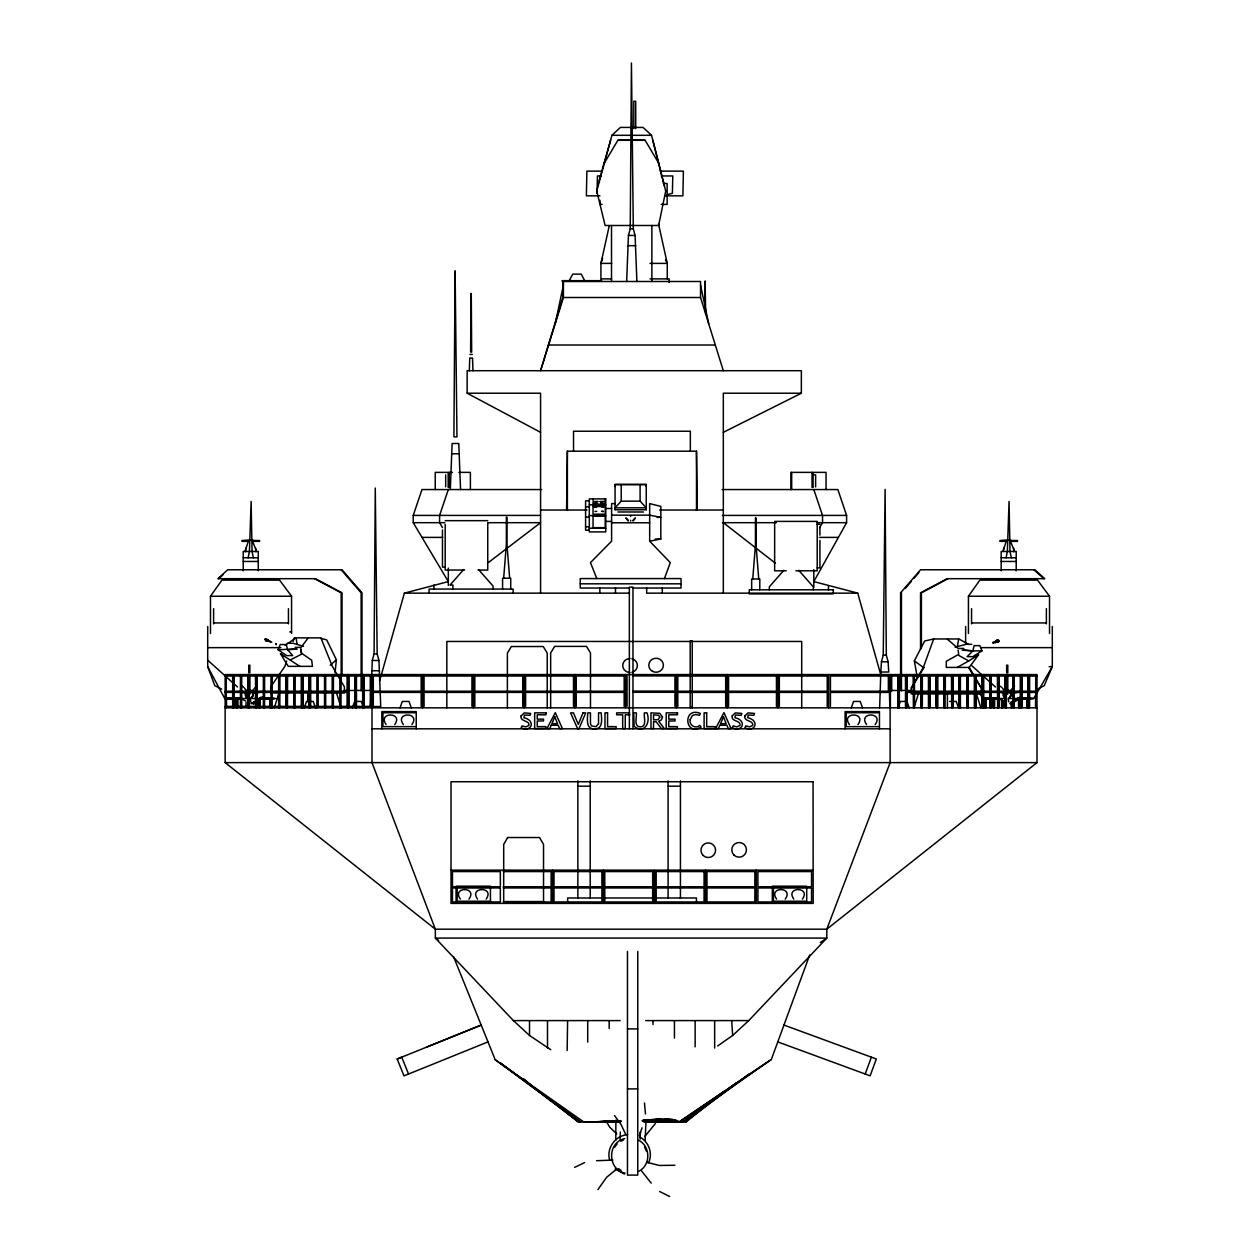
<?xml version="1.0" encoding="UTF-8"?>
<svg xmlns="http://www.w3.org/2000/svg" width="1260" height="1260" viewBox="0 0 1260 1260"><rect width="100%" height="100%" fill="white"/><g stroke="black" fill="none" stroke-linecap="round" stroke-linejoin="round"><path stroke-width="1.5" d="M615.069 486.439L615.069 484.502L646.254 484.502L646.254 509.749L615.053 509.749L615.069 484.502L646.254 484.502L646.254 486.439M615.053 509.749L615.053 507.812L621.212 501.149L621.227 484.706M646.254 509.749L646.254 507.812L640.096 501.149L640.096 484.706M374.094 653.846L375.275 488.045L377.165 653.846L378.945 660.492L380.74 706.545L370.503 706.545L372.298 660.492L374.094 653.846L377.165 653.846M471.019 293.486L470.61 352.075L471.665 352.075L471.272 293.486M626.661 281.5L628.441 235.447L630.236 228.8L631.433 63L633.308 228.8L635.103 235.447L636.899 281.5M704.875 306.322L705.049 281.248M880.803 672.021L881.449 661.784L883.244 655.137L885.103 489.337L886.316 655.137L888.095 661.784L888.757 672.021L880.803 672.021L879.653 707.837M566.575 510.032L567.378 451.19L696.496 451.19L697.3 510.032M567.142 1050.572L567.614 1020.6M597.019 193.237L597.429 175.959L601.288 175.959M450.324 489.557L452.12 443.504L458.766 443.504L460.562 489.557M469.334 370.708L469.744 358.045L472.547 358.045L472.957 370.708M615.872 1120.108L615.793 1140.174M620.046 1139.213L620.377 1131.937M640.127 1139.103L640.458 1131.842L640.127 1134.347M645.136 1140.016L646.049 1120.171M268.333 640.899L266.159 640.521M503.653 578.23L506.363 544.32L506.363 517.198M752.74 578.97L755.449 545.06L755.449 517.939M335.034 672.871L336.389 659.799L326.734 639.938L321.205 638.395M244.991 692.638L245.873 696.607M245.668 693.662L246.645 697.174M252.787 695.488C253.969 691.504 247.716 688.999 245.842 692.764M1002.928 692.638L1003.811 696.607M1010.835 694.559L1009.78 697.126M1010.929 695.63L1010.709 693.614M957.553 645.482L958.671 639.245M248.125 557.786L249.433 551.423L251.118 501.433L252.063 551.423L253.37 557.786M1006.063 557.786L1007.37 551.423L1009.055 501.433L1010 551.423L1011.323 557.786M555.25 323.678L563.409 285.091M609.257 225.792L600.926 263.387L600.926 280.665M963.884 650.081L972.862 650.869L974.106 645.624L979.839 645.624L981.997 650.869L972.846 656.649L967.113 656.649L972.862 650.869L981.997 650.869M597.649 185.897L610.58 140.301M611.935 135.308L596.752 191.016L605.131 225.493L658.618 225.493L665.721 191.016L651.53 135.308L643.088 127.433L620.392 127.433L611.935 135.308L651.53 135.308M246.062 702.418L246.031 705.474M379.701 680.605L404.381 593.145L448.324 581.584L413.233 522.679L413.233 515.419L421.974 489.557L541.642 489.557M723.319 370.708L700.544 297.517L700.544 281.5L562.826 281.5L562.826 297.517L540.572 370.708L563.409 297.517L563.409 281.5M274.302 707.837L278.995 693M913.957 707.837L918.65 693M642.033 1127.858L639.371 1135.354M286.666 661.012L284.902 666.351L270.695 686.873L270.695 692.827L344.421 692.827L344.421 686.873L332.356 666.351L320.859 637.875L294.257 637.875L293.092 641.434M602.626 258.221L600.926 263.387L611.683 263.387M244.944 551.486L248.314 541.375L241.952 541.375L241.952 540.524L252.63 539.69L252.63 540.524L259.544 540.524L259.544 541.375L252.63 541.375L256.552 551.486M1002.881 551.486L1006.252 541.375L999.889 541.375L999.889 540.524L1010.567 539.69L1010.567 540.524L1017.497 540.524L1017.497 541.375L1010.567 541.375L1014.489 551.486M448.324 489.557L439.583 515.419L439.583 522.679L442.496 527.578M304.259 707.837L306.574 701.442M352.391 707.837L354.69 701.442L361.336 701.442L362.486 704.639M400.034 707.837L402.349 701.442L408.996 701.442L411.295 707.837M851.272 707.837L853.571 701.442L860.218 701.442L862.533 707.837M898.002 707.837L900.302 701.442L906.964 701.442L909.263 707.837M969.223 667.422L978.484 654.853L968.735 660.949L957.758 654.853L946.292 661.311L946.292 667.422L969.223 667.422L981.272 687.944L981.272 693.913L911.311 693.913L911.311 687.944L923.359 667.422L933.676 638.962L958.907 638.962L968.373 644.285M664.445 578.576L670.288 562.606L649.672 541.186L649.672 503.606L660.823 506.378L660.823 539.012L649.672 541.186M809.692 954.954L771.23 1059.739L679.045 1121.998L644.065 1121.998M865.195 1074.008L871.385 1057.171M1004.881 699.127L1005.543 697.552M252.598 696.559L252.583 692.716L250.205 690.937M1003.968 692.779L1004.582 697.174M1010.552 696.559L1011.386 692.575M278.05 649.782L280.224 644.537L286.256 644.537L287.674 649.782L292.698 655.578L286.65 655.578L278.05 649.782L296.289 648.884M648.459 1162.807C653.184 1153.672 648.742 1141.781 639.844 1137.04M599.571 504.961L602.138 503.449L604.69 504.961M569.299 280.665L572.686 274.144L581.269 274.144L584.64 280.665M917.343 677.691L914.335 660.886L924.651 641.025L933.676 638.962M593.57 504.961L596.137 503.465L598.689 504.961M722.122 489.557L837.869 489.557L846.594 515.419L846.594 522.679L813.818 581.584L857.745 593.145L880.582 674.037M1023.64 698.591L1033.783 698.497L1052.305 666.65L1052.305 626.488M819.646 527.578L822.544 522.679L822.544 515.419L813.818 489.557M597.917 1189.582L606.706 1177.218L616.849 1168.965M911.311 687.944L924.115 667.422M210.483 633.465L210.483 596.232L221.917 580.135L279.594 580.135L291.564 596.232L291.564 633.465M968.436 633.465L968.436 596.232L979.855 580.135L1037.531 580.135L1049.517 596.232L1049.517 633.465M655.515 1123.4L644.758 1136.536M308.023 638.159L301.03 647.372L295.123 647.372M1003.354 691.582L1006 689.551M1010.977 695.882L1009.134 697.993M394.742 724.531C403.814 711.853 377.055 711.853 386.127 724.531M411.925 724.531C420.998 711.853 394.238 711.853 403.326 724.531M468.972 899.105C478.044 886.426 451.285 886.426 460.357 899.105M486.155 899.105C495.227 886.426 468.468 886.426 477.54 899.105M857.981 724.531C867.053 711.853 840.294 711.853 849.366 724.531M875.18 724.531C884.252 711.853 857.493 711.853 866.565 724.531M785.232 899.105C794.304 886.426 767.545 886.426 776.617 899.105M802.415 899.105C811.487 886.426 784.728 886.426 793.8 899.105M614.423 1147.45L617.148 1143.922M905.184 588.499L911.421 581.301M913.925 578.419L918.902 572.654M450.324 584.703L463.648 569.567M783.846 570.308L769.324 586.829L769.324 589.806M717.649 1045.957L732.643 1035.484L748.755 1020.6L826.812 938.086L826.812 929.187L890.127 762.615L890.111 674.572M633.024 520.254L635.418 517.939L633.024 521.073M260.883 697.205L253.433 703.615L262.757 696.874M258.158 699.773L254.142 703.615L261.324 697.63M256.662 686.18L251.575 691.472M1014.599 686.18L1009.512 691.472M218.705 578.687L222.957 574.859M330.246 665.248L336.389 659.799M1017.828 698.827L1011.37 703.615L1020.694 696.874M261.151 697.63L253.874 703.615L263.041 696.874M1017.639 698.827L1011.811 703.615L1020.978 696.874M646.002 1122.046L685.865 1122.109L723.775 1091.538M698.78 1111.084L684.967 1122.077L679.045 1121.998L770.695 1059.739L682.699 1122.046L723.775 1092.042M707.978 1103.744L718.72 1095.192M1036.996 762.615L826.812 929.187L435.346 929.187L225.146 762.615L225.146 674.572L1036.996 674.572L1036.996 762.615L225.146 762.615M246.109 690.685L249.196 689.393L253.008 691.535M252.346 696.78L251.449 697.473M251.197 697.993L253.039 695.882L253.449 692.575M1004.724 690.921L1006.252 690.023M1005.023 691.519L1005.433 690.417M1005.307 691.441L1006.189 691.063L1003.795 692.764L1003.417 695.693M1010.284 696.78L1009.386 697.473M487.415 563.283L540.572 522.679L487.825 522.679M639.025 1171.154C650.9 1164.933 650.664 1146.19 638.631 1140.268M749.212 1073.851L684.967 1122.077L685.865 1122.109M730.107 1087.427L736.423 1082.812M285.138 645.482L295.753 637.875M820.355 942.496L826.812 938.086L435.346 938.086L435.346 929.187L371.999 762.615L371.999 707.837M253.433 703.615L263.041 697.284M1011.37 703.615L1020.978 697.284M262.647 697.284L252.803 703.615L262.805 697.63L251.023 703.615L262.805 697.331M1020.584 697.284L1010.74 703.615L1020.742 697.63L1010.646 702.765M260.836 691.63L257.906 692.842M1018.773 691.63L1015.843 692.842M574.654 1167.39L584.609 1162.571M263.356 697L252 703.615L264.049 697M1021.293 697L1009.937 703.615L1021.986 697M958.072 650.144L958.718 654.287M962.089 650.144L972.862 650.869M975.208 656.696L978.484 654.853M957.269 667.422L968.735 660.949M1010.646 702.718L1020.742 697.331M595.003 511.45L596.752 511.355M948.024 578.687L921.406 592.83L921.406 647.719M290.446 659.878L302.337 653.767L311.708 660.24L312.433 666.351L288.257 666.351L280.492 653.767L299.817 666.351M593.838 504.709L598.437 504.709M599.839 504.709L604.438 504.709M1037.547 689.078L1044.256 685.645L1052.305 666.65L1049.123 666.65M723.319 432.322L801.36 393.214L801.36 370.708L467.145 370.708L467.145 393.214L540.572 432.322M624.629 1138.646C607.037 1142.395 607.399 1169.815 625.07 1173.107M620.723 1141.198L623.511 1140.032M487.998 1041.91L403.988 1075.867L397.183 1059.014L481.194 1025.073L426.841 1047.013M397.183 1059.014L401.735 1057.187L408.539 1074.024M998.251 640.804L995.006 642.758L998.329 641.592M996.314 641.592L992.99 642.758L996.235 640.804L996.881 641.592M666.792 194.89L672.399 193.237L672.793 175.959L661.201 175.959M652.79 140.206L664.477 186.133M955.017 647.136L966.058 644.332L971.838 644.317M256.788 693.063L252.772 693.252M1014.725 693.063L1010.709 693.252M627.622 1134.725C615.463 1135.292 606.091 1148.332 609.667 1160.035M249.196 690.937L246.614 692.024L245.48 695.693M287.674 649.782L297.202 649.058M642.726 1120.77L661.437 1119.179L643.844 1119.983M596.563 1160.712L612.88 1160.098M596.074 506.677L594.2 507.449L596.752 506.882M601.508 506.882L603.524 507.103M601.508 511.355L603.288 511.402M674.856 1165.264L659.374 1165.453L646.648 1162.287M608.517 1121.998L620.282 1121.369M643.198 1120.156L661.437 1119.179M620.392 1121.038L591.46 1121.998L620.676 1120.943M644.065 1120.045L669.375 1119.179L643.891 1120.14M643.561 1120.345L672.509 1119.431L643.246 1120.329M619.826 1121.038L588.625 1121.998L620.046 1121.211M643.624 1120.628L675.061 1119.841L642.285 1120.628M586.388 1121.998L621.085 1121.148M584.782 1121.998L621.085 1121.384M642.301 1121.022L676.998 1120.408M265.687 698.591L274.475 698.528L260.946 698.512M619.873 1121.668L583.821 1121.998L495.212 1059.739L453.521 956.592M643.246 1121.447L678.337 1121.132M287.17 643.246L293.17 643.246L303.487 646.333M617.92 140.301L645.057 140.301M602.327 171.124L586.876 171.124L586.388 195.835L599.902 195.835M660.224 171.124L683.377 171.124L682.904 195.835L665.532 195.835M663.311 183.519L667.138 183.519L667.138 204.388L661.201 204.388M602.091 204.388L599.981 204.388L599.981 200.387M630.236 228.8L633.308 228.8M628.441 235.447L635.103 235.447M627.795 245.684L635.749 245.684M650.002 263.387L667.249 263.387L667.249 278.885M602.107 278.885L611.683 278.885M650.002 278.885L669.154 278.885L669.154 282.461M601.603 280.665L562.07 280.665L562.747 282.461M705.112 281.248L705.679 314.023M562.826 297.517L700.544 297.517M548.384 345.019L715.333 345.019M469.98 354.438L472.327 354.438M467.145 393.214L540.572 393.214L540.572 593.145M801.36 393.214L723.319 393.214L723.319 593.145M451.458 453.742L459.427 453.742M452.434 472.374L435.235 472.374L435.235 489.557M458.86 472.374L470.389 472.374L470.389 489.557M449.253 473.476L448.182 473.476L448.182 487.384L449.253 487.384L449.253 472.374M812.038 473.476L813.109 473.476L813.109 487.384L812.038 487.384L812.038 472.374M813.109 474.878L815.63 474.878L815.63 486.848M589.302 500.819L585.585 500.819L585.585 530.224L589.302 530.224M621.212 501.149L640.096 501.149M615.321 503.606L611.604 503.606L611.604 541.186L590.467 562.606L596.831 578.576M593.129 504.205L605.131 504.205M589.302 504.819L605.761 504.819M593.129 506.504L605.131 506.504L605.131 499.133M585.585 506.803L589.302 506.803M615.053 507.812L646.254 507.812M605.761 508.489L611.604 508.489M540.572 510.032L587.034 510.032M659.578 510.032L723.319 510.032M617.888 511.985L643.435 511.985M611.604 515.167L649.672 515.167L660.823 517.34L657.106 517.34M413.233 515.419L540.572 515.419M589.302 515.623L605.761 515.623M722.437 515.419L846.594 515.419M585.585 517.088L589.302 517.088M445.19 520.663L487.746 520.663M774.648 521.404L817.205 521.404L817.205 570.796L795.926 570.796M605.761 521.419L611.604 521.419M413.233 522.679L444.827 522.679M722.437 522.679L776.302 522.679M816.937 522.679L846.594 522.679M611.604 522.79L649.672 522.79M817.205 524.317L819.929 524.317M585.585 526.727L589.302 526.727M589.302 528.192L605.761 528.192M421.974 537.39L442.669 537.39M819.362 537.39L837.869 537.39M655.247 539.012L660.823 539.012M243.227 557.786L258.268 557.786M1001.18 557.786L1016.206 557.786M243.227 561.456L258.268 561.456M1001.18 561.456L1016.206 561.456M445.19 567.142L442.465 567.142L442.465 529.956M817.205 567.882L819.929 567.882L819.929 540.461M464.53 570.055L445.19 570.055L445.19 524.317M478.076 570.055L487.746 570.055L487.746 563.929M786.256 570.796L774.648 570.796L774.648 522.648M580.246 583.821L681.03 583.821M450.135 585.002L452.923 585.002L452.923 589.066M628.693 588.026L580.246 588.026L580.246 578.576L681.03 578.576L681.03 588.026L632.583 588.026M404.381 593.145L629.118 593.145M857.745 593.145L646.679 593.145L646.679 587.916M210.483 596.232L291.564 596.232M968.436 596.232L1049.517 596.232M213.617 622.928L288.445 622.928M971.554 622.928L1046.383 622.928M289.784 631.922L291.564 631.922M270.932 642.127L271.735 642.127M207.695 647.64L280.885 647.64M981.036 647.64L1052.305 647.64M963.79 648.443L958.183 648.443L947.394 639.245M883.244 655.137L886.316 655.137M372.298 660.492L378.945 660.492M881.449 661.784L888.095 661.784M371.653 670.73L379.606 670.73M225.367 676.022L316.748 676.022M317.095 676.022L371.385 676.022M632.803 675.911L674.951 675.911L674.935 691.094L632.803 691.094M890.631 676.022L920.839 676.022L920.839 691.205M921.265 676.022L983.162 676.022M1036.996 676.022L983.603 676.022L983.603 691.205M343.681 690.464L370.534 690.464M890.127 690.464L911.232 690.464M225.146 691.205L316.748 691.205M317.095 691.205L347.366 691.205L347.366 676.022M905.956 691.205L1036.996 691.205M632.803 692.291L674.951 692.291L674.935 706.277M225.146 692.401L316.748 692.401M317.095 692.401L347.366 692.401L347.366 706.387M888.363 692.401L830.419 692.401L830.419 706.387M905.956 692.401L975.508 692.401M1036.996 692.401L975.949 692.401L975.949 706.387M999.889 698.512L982.658 698.497L1006.252 698.497M1016.962 698.512L1032.412 698.528M207.695 626.488L207.695 666.65L224.721 698.497L275.83 698.497M1033.783 698.497L1008.22 698.497L1008.725 701.914M224.721 698.497L241.952 698.512M309.897 701.442L313.22 701.442L315.52 707.837M949.678 701.442L956.214 701.442L958.529 707.837M225.146 706.387L316.748 706.387M317.095 706.387L371.385 706.387M690.181 707.317L692.244 707.317M225.146 707.837L1036.996 707.837M415.123 712.735L382.945 712.735L382.945 726.642L415.123 726.642M878.362 712.735L846.184 712.735L846.184 726.642L878.362 726.642M629.669 712.861L616.66 712.861L616.66 714.798L622.676 714.798L622.676 728.548L625.259 728.548L625.259 714.798L629.969 714.798M371.999 728.816L890.127 728.816M577.867 786.193L590.2 786.193M668.099 786.193L680.431 786.193M451.017 870.14L654.113 870.14L654.113 903.389M813.172 870.14L654.743 870.14L654.743 903.389M503.228 871.573L551.124 871.573L551.124 886.772L503.228 886.772M489.352 887.308L457.159 887.308L457.159 901.215L489.352 901.215M805.612 887.308L773.419 887.308L773.419 901.215L805.612 901.215M503.228 887.953L551.124 887.953L551.124 901.955L503.228 901.955M438.574 940.291L435.346 938.086L513.403 1020.6L620.14 1020.6M645.671 1020.6L748.755 1020.6M627.464 1028.916L637.749 1028.916M627.464 1088.908L637.749 1088.908M620.062 1121.998L578.308 1121.998L540.13 1092.073M987.431 698.497L998.865 698.512L989.305 698.497M1018.001 698.576L1027.546 698.576M985.698 698.497L998.975 698.512M1029.294 698.576L1017.922 698.544L1021.482 698.591M984.107 698.497L999.716 698.512M1017.167 698.528L1030.932 698.544M226.17 698.497L241.778 698.512M259.229 698.528L272.979 698.544M227.761 698.497L240.928 698.512L231.368 698.497M271.357 698.576L259.985 698.544L267.703 698.591M995.731 698.497L999.4 698.512M991.321 698.497L999.054 698.512M235.51 698.497L241.463 698.512M259.812 698.576L263.545 698.591M602.185 511.292L603.524 511.576M1007.134 689.393L1010.945 691.535M1007.134 690.827L1010.52 692.716M1007.134 690.937L1010.914 693.646M996.707 691.866L1003.621 692.811M238.77 691.866L246.078 692.984M783.956 1025.073L876.314 1058.983L870.14 1075.819L777.766 1041.91M624.535 1174.084L615.163 1168.996M1006.189 698.386L1003.385 695.929M250.094 690.008L251.638 690.937M669.611 1196.48L659.705 1191.535M998.786 685.33L1001.417 687.109M240.849 685.33L243.479 687.109M267.75 639.734L270.396 641.671L267.687 640.521M996.896 697.63L1005.527 701.914M221.697 689.078L214.798 685.645L207.695 666.65M238.959 697.63L245.857 701.048M513.403 1020.6L529.515 1035.484L550.762 1049.722M314.559 578.687L341.176 592.83L341.176 682.999M1005.008 697.505L1004.094 696.827M247.07 697.505L246.157 696.827M280.492 653.767L283.61 655.924M618.66 1168.666L621.101 1170.43M914.335 660.886L923.359 667.422M495.212 1059.739L580.624 1121.998L500.708 1063.204M247.306 698.009L245.448 695.929M500.692 1063.267L578.781 1121.998L564.952 1111.226M723.319 522.679L775.467 563.283M523.467 1078.891L526.554 1081.285M544.981 1095.664L561.881 1108.832M523.325 1078.891L530.964 1084.891M616.738 1133.858L609.793 1127.275L606.076 1121.101M1033.972 569.772L1043.879 578.687M971.303 665.28L981.241 674.226M984.091 676.777L995.447 686.999M207.695 660.161L237.51 686.999M634.662 726.784C644.49 733.871 650.869 722.673 646.963 712.861L644.38 712.861C643.545 716.798 647.388 726.878 640.285 726.894C633.276 726.721 637.135 716.798 636.284 712.861L633.701 712.861L634.126 725.917M628.252 520.254L625.858 517.939L628.252 521.073M1002.251 687.897L1004.724 691.031M244.314 687.897L247.637 692.449M651.247 1183.156L641.293 1170.619M798.745 570.308L813.283 586.829L813.283 589.806M478.532 569.567L493.07 586.089L493.07 589.066M341.176 569.772L361.132 592.83L361.132 690.842M614.534 1115.604L620.991 1124.377L625.527 1134.032M968.467 667.422L973.381 675.313M976.342 680.053L981.272 687.944M979.981 693.472L981.76 696.827M665.485 259.938L667.249 263.387L658.539 224.044M644.6 1147.088L646.396 1151.136M976.169 693L980.863 707.837M336.514 693L341.224 707.837M700.544 285.091L708.687 323.678M644.49 1103.02L645.451 1113.887M1003.968 705.474L1003.779 704.025M296.147 638.159L297.061 644.411M250.283 698.497L250.787 701.914M301.77 653.578L300.715 648.695L301.25 653.216M758.74 578.97L756.031 545.06L756.031 517.939M509.654 578.23L506.945 544.32L506.945 517.198M731.713 1020.6L732.643 1035.484M888.93 677.675L889.891 707.837M1046.383 608.69L1046.383 623.873M1035.925 676.022L1035.925 707.837M1035.72 676.022L1035.72 691.205M1035.72 692.401L1035.515 706.387M1029.546 676.022L1029.546 691.205M1029.546 692.401L1029.546 706.387M1029.341 674.572L1029.341 707.837M1028.554 697.646L1028.554 706.387M1028.27 676.541L1028.27 707.837M1028.05 676.022L1028.05 691.205M1028.05 692.401L1028.05 706.387M1027.262 698.056L1027.262 707.837M1027.026 697.646L1027.026 706.387M1021.892 676.022L1021.892 691.205M1021.892 692.401L1021.892 706.387M1021.671 674.572L1021.671 707.837M1020.616 676.541L1020.616 707.837M1020.395 676.022L1020.395 691.205M1020.395 692.401L1020.395 706.387M1020.049 697.646L1020.049 706.387M1019.812 698.056L1019.812 707.837M1018.757 698.056L1018.757 707.837M1018.521 699.394L1018.521 706.387M1016.206 570.78L1016.206 551.486L1001.18 551.486L1001.18 570.78M1014.237 676.022L1014.237 691.205M1014.237 692.401L1014.237 706.387M1014.017 674.572L1014.017 707.837M1013.717 548.242L1013.717 551.707M1012.961 676.541L1012.961 707.837M1012.741 676.022L1012.741 691.205M1012.741 692.401L1012.741 706.387M1011.559 702.891L1011.559 706.387M1011.308 701.962L1011.308 707.837M1007.811 672.903L1007.811 665.185L1006.677 665.185L1006.677 672.903M1007.811 675.439L1007.811 694.024L1006.677 694.024L1006.677 675.439M1006.362 674.572L1006.362 707.837M1005.291 676.541L1005.291 707.837M1005.086 676.022L1005.086 691.205M1005.086 692.401L1005.086 706.387M1003.653 548.242L1003.653 549.974M1003.054 701.143L1003.054 706.387M1002.818 701.962L1002.818 707.837M1001.763 700.009L1001.763 707.837M1001.527 699.394L1001.527 706.387M998.912 676.022L998.912 691.205M998.912 692.401L998.912 706.387M998.707 674.572L998.707 707.837M997.416 676.022L997.636 707.837M994.565 697.646L994.565 706.387M994.313 698.056L994.313 707.837M993.274 698.056L993.274 707.837M993.038 697.646L993.038 706.387M991.258 676.022L991.258 691.205M991.258 692.401L991.258 706.387M991.037 674.572L991.037 707.837M989.982 676.541L989.982 707.837M989.761 676.022L989.761 691.205M989.761 692.401L989.761 706.387M986.06 697.646L986.06 706.387M985.73 698.056L985.73 707.837M984.769 698.056L984.769 707.837M983.603 692.401L983.603 706.387M983.383 674.572L983.383 707.837M982.328 674.572L982.328 707.837M982.107 676.022L982.107 691.205M982.107 692.401L982.107 706.387M975.949 676.022L975.949 691.205M975.728 674.572L975.728 707.837M974.657 674.572L974.657 707.837M974.437 676.022L974.437 691.205M974.437 692.401L974.437 706.387M971.554 608.69L971.554 623.873M968.278 676.022L968.278 691.205M968.278 692.401L968.278 706.387M968.058 674.572L968.058 707.837M967.003 676.541L967.003 707.837M966.782 676.022L966.782 691.205M966.782 692.401L966.782 706.387M965.633 626.488L965.633 643.797M960.403 674.572L960.403 707.837M959.348 676.541L959.348 707.837M959.128 676.022L959.128 691.205M959.128 692.401L959.128 706.387M952.969 676.022L952.969 691.205M952.969 692.401L952.969 706.387M952.749 674.572L952.749 707.837M951.473 676.022L951.694 707.837M947.41 694.165L947.41 707.837M945.315 676.022L945.315 691.205M945.094 674.572L945.094 707.837M944.024 676.541L944.024 707.837M943.803 676.022L943.803 691.205M943.803 692.401L943.803 706.387M937.645 676.022L937.645 691.205M937.645 692.401L937.645 706.387M937.424 674.572L937.424 707.837M936.369 676.541L936.369 707.837M936.149 676.022L936.149 691.205M936.149 692.401L936.149 706.387M929.99 676.022L929.99 691.205M929.99 692.401L929.99 706.387M929.77 674.572L929.77 707.837M928.714 676.541L928.714 707.837M928.494 676.022L928.494 691.205M928.494 692.401L928.494 706.387M922.336 676.022L922.336 691.205M922.336 692.401L922.336 706.387M922.115 674.572L922.115 707.837M921.044 676.541L921.044 707.837M920.839 692.401L920.839 706.387M920.54 649.451L920.54 592.83L947.158 578.687L1044.745 578.687L1034.838 569.772L920.54 569.772L900.585 592.83L900.585 690.464M914.461 674.572L914.461 707.837M913.169 676.022L913.39 707.837M907.011 676.022L907.011 691.205M907.011 692.401L907.011 706.387M906.79 674.572L906.79 707.837M905.735 676.541L905.735 707.837M905.515 676.022L905.515 691.205M905.515 692.401L905.515 706.387M901.451 592.83L901.451 690.842M899.356 676.022L899.356 691.205M899.356 692.401L899.356 706.387M899.136 674.572L899.136 707.837M898.081 676.541L898.081 707.837M897.86 676.022L897.86 691.205M897.86 692.401L897.86 706.387M891.702 676.022L891.702 691.205M890.411 674.572L890.411 707.837M879.464 728.816L879.464 711.616L845.082 711.616L845.082 728.816M828.67 674.572L828.67 707.837M828.466 585.742L828.466 589.806M827.237 706.387L827.237 692.401L779.341 692.401L779.341 706.387M826.056 489.557L826.056 472.374L790.902 472.374L790.902 489.557M819.929 527.231L819.929 535.216M813.818 569.646L813.818 587.365M806.715 903.389L806.715 886.205L772.317 886.205L772.317 903.389M801.707 707.837L801.707 641.466L446.827 641.466L446.827 707.837M791.674 472.374L791.674 489.557M777.892 674.572L777.892 707.837M776.459 706.387L776.459 692.401L728.563 692.401L728.563 706.387M759.812 589.806L759.812 578.97L751.669 578.97L751.669 589.806M756.299 870.14L756.299 903.389M727.13 674.572L727.13 707.837M725.681 706.387L725.681 692.401L677.801 692.401L677.801 706.387M714.656 1020.6L714.656 1048.052M705.521 870.14L705.521 903.389M696.496 451.19L696.496 510.032M696.449 903.389L696.449 897.986L567.63 897.986L567.63 903.389M695.142 1020.6L695.142 1046.824M692.244 707.837L692.244 640.946L690.181 640.946L690.181 707.837M690.338 451.19L690.338 431.235L573.536 431.235L573.536 451.19M680.431 780.853L680.431 898.364M676.352 674.572L676.352 707.837M674.447 1020.6L674.447 1038.114M668.099 780.853L668.099 898.364M662.288 587.916L662.288 593.145M658.634 163.044L645.057 140.191L617.92 140.191L604.343 163.044M652.963 1020.6L652.963 1024.537M651.861 225.493L651.861 281.5M637.749 951.426L637.749 1175.108L627.464 1175.108L627.464 951.426M635.717 128.552L635.717 101.241L633.827 101.241L633.827 128.552M632.977 728.816L632.977 587.128L629.354 587.128L629.354 728.816M630.646 515.623L630.646 516.442M630.646 520.254L630.646 521.073M627.055 675.911L627.055 691.094M627.055 692.291L627.055 706.277M625.606 674.462L625.606 707.726M624.173 706.387L624.173 692.401L576.277 692.401L576.277 706.387M615.463 587.916L615.463 593.145M611.51 225.493L611.51 281.5M609.194 1020.6L609.194 1028.475M605.257 505.244L605.257 514.19L593.019 514.19L593.129 499.133M603.335 870.14L603.335 903.389M599.855 587.916L599.855 593.145M590.483 707.71L590.483 652.979L586.514 646.396L554.62 646.396L550.651 652.979L550.651 707.71M590.2 780.853L590.2 897.986M587.711 1020.6L587.711 1042.004M577.867 780.853L577.867 897.986M574.828 674.572L574.828 707.837M573.489 706.387L573.489 692.401L525.609 692.401L525.609 706.387M567.378 451.19L567.378 510.032M552.573 870.14L552.573 903.389M547.501 1020.6L547.501 1048.052M547.218 707.837L547.218 653.105L543.249 646.522L511.355 646.522L507.386 653.105L507.386 707.837M529.515 1020.6L529.515 1035.484M524.16 674.572L524.16 707.837M522.727 706.387L522.727 692.401L474.831 692.401L474.831 706.387M513.135 593.145L513.135 589.066L429.062 589.066L429.062 593.145M510.725 589.066L510.725 578.23L502.583 578.23L502.583 589.066M490.455 903.389L490.455 886.205L456.057 886.205L456.057 903.389M487.746 523.183L487.746 561.708M473.398 674.572L473.398 707.837M471.949 706.387L471.949 692.401L424.053 692.401L424.069 706.387M448.324 568.134L448.324 585.443M445.678 474.878L445.678 486.848M433.928 585.002L433.928 589.066M422.62 674.572L422.62 707.837M421.171 706.387L421.171 692.401L373.291 692.401L373.291 706.387M416.225 728.816L416.225 711.616L381.827 711.616L381.827 728.816M371.842 674.572L371.842 707.837M371.606 674.572L371.606 690.228M370.708 676.022L370.708 691.205M370.314 676.022L370.314 691.205M370.314 692.401L370.314 706.387M364.077 676.022L364.077 691.205M364.077 692.401L364.077 706.387M363.951 676.541L363.951 707.837M362.786 674.572L362.786 707.837M362.675 676.022L362.675 691.205M362.675 692.401L362.675 706.387M361.998 690.464L361.998 592.83L342.043 569.772L227.745 569.772L217.838 578.687L315.425 578.687L342.043 592.83L342.043 674.84M356.423 676.022L356.423 691.205M356.423 692.401L356.423 706.387M356.296 676.541L356.296 707.837M355.147 674.572L355.147 707.837M355.021 676.022L355.021 691.205M355.021 692.401L355.021 706.387M348.768 676.022L348.768 691.205M348.768 692.401L348.768 706.387M348.658 676.541L348.658 707.837M347.492 674.572L347.492 707.837M341.129 676.022L341.003 707.837M339.838 674.572L339.838 707.837M333.459 676.022L333.349 707.837M332.183 674.572L332.183 707.837M325.694 674.572L325.694 707.837M324.529 674.572L324.529 707.837M318.166 676.022L318.166 691.205M318.166 692.401L318.166 706.387M316.874 674.572L316.874 707.837M310.511 676.022L310.511 691.205M310.511 692.401L310.511 706.387M310.401 676.541L310.401 707.837M309.22 674.572L309.22 707.837M309.109 676.022L309.109 691.205M309.109 692.401L309.109 706.387M307.755 692.212L307.755 701.977M302.873 676.022L302.873 691.205M302.873 692.401L302.873 706.387M302.746 676.541L302.746 707.837M301.581 674.572L301.581 707.837M301.455 676.022L301.455 691.205M301.455 692.401L301.455 706.387M295.218 676.022L295.123 707.837M293.926 674.572L293.926 707.837M293.848 676.022L293.848 691.205M293.848 692.401L293.848 706.387M288.445 608.69L288.445 623.873M287.595 676.022L287.469 707.837M286.303 674.572L286.303 707.837M286.177 676.022L286.177 691.205M286.177 692.401L286.177 706.387M279.94 676.022L279.815 707.837M278.649 674.572L278.649 707.837M272.27 676.022L272.16 707.837M270.995 674.572L270.995 707.837M270.097 698.056L270.097 707.837M269.782 697.646L269.782 706.387M264.632 676.022L264.521 707.837M263.356 674.572L263.356 707.837M260.221 697.646L260.221 706.387M259.906 698.056L259.906 707.837M258.851 700.009L258.851 707.837M258.536 699.394L258.536 706.387M258.268 570.78L258.268 551.486L243.227 551.486L243.227 570.78M256.993 676.022L256.993 691.205M256.993 692.401L256.993 706.387M256.851 676.541L256.851 707.837M255.78 548.242L255.78 551.707M255.701 674.572L255.701 707.837M255.575 676.022L255.575 691.205M255.575 692.401L255.575 706.387M249.858 672.903L249.858 665.185L248.74 665.185L248.74 672.903M249.858 675.439L249.858 694.024L248.74 694.024L248.74 675.439M249.323 676.022L249.323 691.205M249.323 692.401L249.323 706.387M249.244 676.541L249.244 707.837M248.047 674.572L248.047 707.837M247.952 676.022L247.952 691.205M247.952 692.401L247.952 706.387M245.716 548.242L245.716 551.707M241.715 676.022L241.715 707.837M240.424 674.572L240.424 707.837M237.762 697.646L237.762 706.387M237.447 698.056L237.447 707.837M236.392 698.056L236.392 707.837M236.077 697.646L236.077 706.387M234.171 676.022L234.171 691.205M234.171 692.401L234.171 706.387M233.95 676.541L233.95 707.837M232.895 674.572L232.895 707.837M232.675 676.022L232.675 691.205M232.675 692.401L232.675 706.387M226.516 697.646L226.516 706.387M226.217 676.022L226.217 707.837M213.617 608.69L213.617 623.873M631.937 658.76A7.324 7.009 0 0 1 631.937 672.304M630.047 672.541A7.324 7.009 0 0 1 622.739 665.532A7.324 7.009 0 0 1 630.047 658.523M992.675 642.505L993.636 642.915L992.675 642.505M997.889 640.678L998.865 641.088L997.936 640.537M455.096 271.058L453.899 436.858L456.97 436.858L455.112 271.058M690.212 719.554C688.574 724.988 695.74 729.445 699.725 725.335L701.143 726.973C684.637 737.336 682.432 706.12 700.371 713.443L699.505 715.27L695.599 714.53L692.433 715.523L690.212 719.554M264.994 639.245L265.671 640.71L266.49 640.222L265.813 638.757L264.994 639.245M265.529 639.418L266.443 641.403L267.561 640.741L267.655 639.418L265.529 639.418M659.783 717.16L658.114 719.649L653.53 719.885L653.53 714.798L658.649 715.27L659.783 717.16M598.547 723.555L596.153 726.673L591.538 725.965L590.452 723.602L590.452 712.861L587.869 712.861C587.333 718.279 585.664 729.65 594.468 728.816C603.225 729.587 601.745 718.342 601.13 712.861L598.547 712.861L598.547 723.555M521.152 715.822C519.482 721.854 530.051 720.106 528.901 725.429L525.782 726.894L522.049 725.87L521.12 727.839C531.972 732.69 535.862 720.263 523.908 717.727L524.396 715.034L530.003 715.302L530.759 713.443L524.27 712.892L521.152 715.822M732.249 715.822C730.58 721.854 741.148 720.106 739.982 725.429L736.88 726.894L733.147 725.87L732.202 727.839C743.053 732.69 746.959 720.263 735.005 717.727L735.494 715.034L741.085 715.302L741.856 713.443L735.352 712.892L732.249 715.822M744.943 715.822C743.29 721.854 753.842 720.106 752.692 725.429L749.574 726.894L745.857 725.87L744.912 727.839C755.764 732.69 759.654 720.263 747.7 717.727L748.188 715.034L753.795 715.302L754.551 713.443L748.062 712.892L744.943 715.822M265.246 639.608L266.254 639.859L265.246 639.608M269.498 641.434L270.506 641.687L269.498 641.434M662.492 717.208L661.39 719.87L658.791 721.334L664.272 728.548L661.311 728.548L656.271 721.822L653.53 721.712L653.53 728.548L650.963 728.548L650.963 712.861L659.831 713.333L662.492 717.208M582.986 712.861L578.308 724.421L573.442 712.861L570.591 712.861L577.631 728.768L578.923 728.768L585.758 712.861L582.986 712.861M551.219 725.24L549.817 728.548L546.934 728.548L555.298 712.656L562.417 728.548L559.55 728.548L558.243 725.24L551.219 725.24M719.87 725.24L718.483 728.548L715.601 728.548L723.949 712.656L731.068 728.548L728.201 728.548L726.91 725.24L719.87 725.24M554.825 716.767L551.896 723.665L557.503 723.665L554.825 716.767M723.492 716.767L720.562 723.665L726.169 723.665L723.492 716.767M507.67 837.522L503.701 844.405L503.701 901.561L543.533 901.561L543.533 844.405L539.563 837.522L507.67 837.522M275.956 643.813L276.302 644.569L275.956 643.813M600.169 501.574C600.705 502.803 608.801 500.834 600.169 501.574M594.247 501.59C594.342 502.677 602.894 500.976 594.247 501.59M1017.497 698.481L1012.174 703.615L1017.434 698.481M997.306 639.828L996.345 640.49L997.526 642.474L999.18 641.308L998.314 639.828L997.684 641.308L998.487 641.797L997.306 639.828M605.761 498.897L589.302 498.897L589.302 531.909L605.761 531.909L605.761 498.897M605.209 516.159L593.051 516.159L593.051 527.656L605.209 527.656L605.209 516.159M833.332 589.806L749.259 589.806L749.259 593.885L833.332 593.885L833.332 589.806M421.171 676.022L373.291 676.022L373.291 691.205L421.171 691.205L421.171 676.022M471.949 676.022L424.053 676.022L424.069 691.205L471.949 691.205L471.949 676.022M522.727 676.022L474.831 676.022L474.831 691.205L522.727 691.205L522.727 676.022M573.505 676.022L525.609 676.022L525.609 691.205L573.505 691.205L573.489 676.022M624.173 676.022L576.277 676.022L576.277 691.205L624.173 691.205L624.173 676.022M725.681 676.022L677.801 676.022L677.801 691.205L725.681 691.205L725.681 676.022M776.459 676.022L728.563 676.022L728.563 691.205L776.459 691.205L776.459 676.022M827.237 676.022L779.341 676.022L779.341 691.205L827.237 691.205L827.237 676.022M888.363 676.022L830.419 676.022L830.419 691.205L888.363 691.205L888.363 676.022M545.958 712.861L534.665 712.861L534.665 728.548L545.816 728.548L545.816 726.626L537.248 726.626L537.248 720.972L543.485 720.972L543.485 719.145L537.248 719.145L537.248 714.798L545.958 714.798L545.958 712.861M607.572 712.861L604.989 712.861L604.989 728.548L616.109 728.548L616.109 726.626L607.572 726.626L607.572 712.861M677.486 712.861L666.193 712.861L666.193 728.548L677.345 728.548L677.345 726.626L668.776 726.626L668.776 720.972L675.029 720.972L675.029 719.145L668.776 719.145L668.776 714.798L677.486 714.798L677.486 712.861M706.687 712.861L704.104 712.861L704.104 728.548L715.223 728.548L715.223 726.626L706.687 726.626L706.687 712.861M813.062 781.735L451.017 781.735L451.017 903.389L813.172 903.389L813.062 781.735M500.346 871.573L452.466 871.573L452.466 886.772L500.346 886.772L500.346 871.573M601.902 871.573L554.006 871.573L554.006 886.772L601.902 886.772L601.902 871.573M652.68 871.573L604.784 871.573L604.784 886.772L652.68 886.772L652.664 871.573M704.072 871.573L656.192 871.573L656.192 886.772L704.072 886.772L704.072 871.573M754.85 871.573L706.97 871.573L706.97 886.772L754.85 886.772L754.85 871.573M811.55 871.573L757.922 871.573L757.922 886.772L811.55 886.772L811.55 871.573M500.346 887.953L452.466 887.953L452.466 901.955L500.346 901.955L500.346 887.953M601.902 887.953L554.006 887.953L554.006 901.955L601.902 901.955L601.902 887.953M652.68 887.953L604.784 887.953L604.784 901.955L652.68 901.955L652.664 887.953M704.072 887.953L656.192 887.953L656.192 901.955L704.072 901.955L704.072 887.953M754.85 887.953L706.97 887.953L706.97 901.955L754.85 901.955L754.85 887.953M811.55 887.953L757.922 887.953L757.922 901.955L811.55 901.955L811.55 887.953M652.428 671.312A7.324 7.009 0 0 0 663.406 665.248A7.324 7.009 0 0 0 652.428 659.185A7.324 7.009 0 0 0 652.428 671.312M703.096 855.398A7.324 7.324 0 0 0 715.333 852.122A7.324 7.324 0 0 0 706.372 843.161A7.324 7.324 0 0 0 703.096 855.398M733.934 855.02A7.324 7.324 0 0 0 746.188 851.744A7.324 7.324 0 0 0 737.226 842.767A7.324 7.324 0 0 0 733.934 855.02"/></g></svg>
